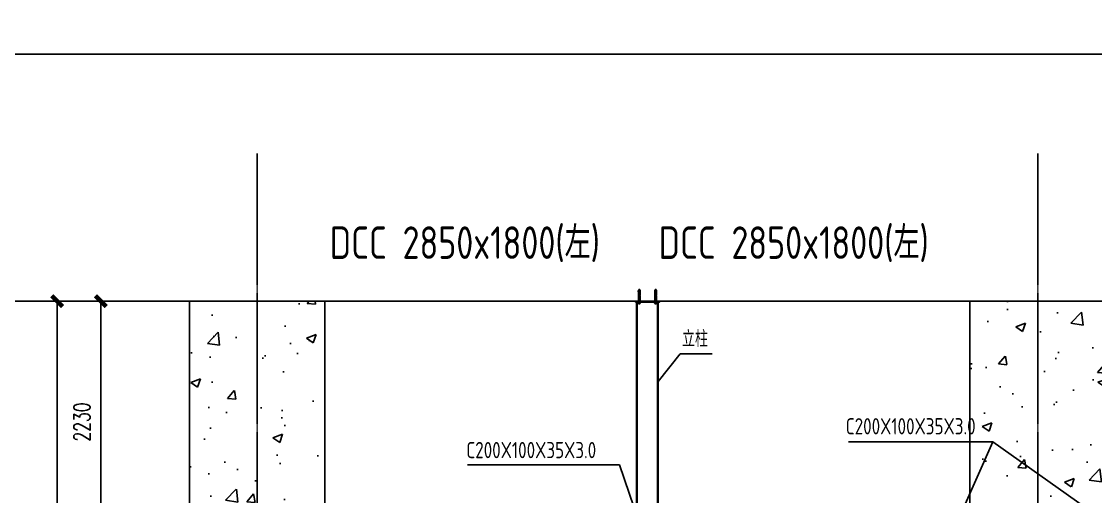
# Model space of a CAD drawing. Header units: millimetres. Extents: x -198529 to 244266, y -64 to 158464.
# Drawn here: x -175819 to -165913, y 111117 to 115501 of the extents above; entities that cross this region are included whole.
import ezdxf

# ---------------------------------------------------------------- set-up
doc = ezdxf.new("R2010")
doc.units = ezdxf.units.MM
doc.linetypes.add('ACAD_ISO10W100', pattern=[18.5, 12, -3, 0.5, -3])
doc.linetypes.add('HIDDEN2', pattern=[4.7625, 3.175, -1.5875])
for name, color, linetype in [('0-DCC-STRUC-T', 4, 'Continuous'), ('ANCHOR BOLTS', 4, 'Continuous'), ('COIL-BANK', 8, 'Continuous'), ('DCC-Size', 4, 'Continuous'), ('K-CEIL-DCC-RACK', 10, 'Continuous'), ('MITTELLINIEN', 3, 'ACAD_ISO10W100')]:
    doc.layers.add(name, color=color, linetype=linetype)
doc.styles.add('DIM_FONT', font='SIMPLEX', dxfattribs={"width": 0.7, "bigfont": 'GBCBIG'})
doc.styles.add('EDRI-COM', font='tssdeng.shx', dxfattribs={"width": 0.8, "bigfont": 'hztxt.shx'})
doc.styles.add('X-HL-CR-F1-EQP-02-01$0$EDRI-COM', font='tssdeng.shx', dxfattribs={"width": 0.8, "bigfont": 'hztxt.shx'})
doc.dimstyles.new('DIM-1', dxfattribs={"dimtxt": 150, "dimasz": 100, "dimexe": 100, "dimexo": 100, "dimgap": 100, "dimtad": 1, "dimdec": 0, "dimzin": 12, "dimdsep": 46, "dimtxsty": 'DIM_FONT', "dimblk": 'ARCHTICK', "dimcen": 2.5, "dimclrd": 256, "dimclre": 256, "dimclrt": 256, "dimadec": 0, "dimazin": 3, "dimtfac": 1, "dimtdec": 0, "dimtix": 1, "dimtmove": 2, "dimatfit": 3, "dimfxl": 1, "dimlwd": -1, "dimlwe": -1, "dimarcsym": 0})

# ---------------------------------------------------------------- blocks, each defined once
blk = doc.blocks.new('_ArchTick')
at = {"color": 0, "linetype": 'ByBlock', "const_width": 0.4}
blk.add_lwpolyline([(-0.5, -0.5), (0.5, 0.5)], dxfattribs=at)
blk = doc.blocks.new('*D203')
at = {"layer": '0-DCC-STRUC-T', "transparency": 16777216}
for p, q in [((-174995.8, 112920), (-175590.1, 112920)), ((-175490.1, 112920), (-175490.1, 106820)), ((-173935.7, 106820), (-175590.1, 106820))]:
    blk.add_line(p, q, dxfattribs=at)
at = {"layer": 'Defpoints', "color": 0, "transparency": 16777216}
for p in [(-174895.8, 112920), (-175490.1, 106820), (-173835.7, 106820)]:
    blk.add_point(p, dxfattribs=at)
at = {"layer": '0-DCC-STRUC-T', "transparency": 16777216, "xscale": 100, "yscale": 100, "zscale": 100}
for p, rotation in [((-175490.1, 112920), 90), ((-175490.1, 106820), 270)]:
    blk.add_blockref('_ArchTick', p, dxfattribs=dict(at, rotation=rotation))
at = {"layer": '0-DCC-STRUC-T', "transparency": 16777216, "insert": (-175665.1, 109870), "char_height": 150, "attachment_point": 5, "rotation": 90, "style": 'DIM_FONT'}
blk.add_mtext('6100', dxfattribs=at)
blk = doc.blocks.new('H10_40')
for p, q in [((-116.5, 5), (-118, 3.5)), ((-118, -3.5), (-118, 3.5)), ((-111.6, 4.1), (-117.4, 4.1)), ((-111.6, 5), (-116.5, 5)), ((-116.5, -5), (-116.5, 5)), ((-111.6, -7.2), (-111.6, 7.5)), ((-111.6, 7.5), (-108.8, 7.5)), ((-106.1, 2.9), (-106.1, 9.2)), ((-103.7, 2.6), (-102.6, 2.5)), ((-103.6, 8.8), (-102.6, 8.7)), ((-97.4, -1.8), (-97.4, 1.8)), ((-94.2, 7.9), (-94.2, 1.8)), ((-82.8, 1.4), (-79.4, 1.4)), ((-79.4, 7.3), (-72.6, 7.3)), ((-79.4, -1.4), (-79.4, 1.4)), ((-74, 1.6), (-74, 5.3)), ((-74, 5.3), (-72.6, 5.3)), ((-74, 1.6), (-72.6, 1.6)), ((-71.1, 7.9), (-72.6, 7.1)), ((-71.1, 7.7), (-72.6, 6.9)), ((-72.6, 5.3), (-72.6, 7.3)), ((-72.6, 7.2), (-72.3, 7.2)), ((-72.6, 6.9), (-70.1, 6.9)), ((-71.1, 4.4), (-72.6, 3.9)), ((-72.6, 3.3), (-72.6, 3.9)), ((-71.1, 3.7), (-72.6, 3.3)), ((-72.6, 3.3), (-70.1, 3.3)), ((-72.6, -7.2), (-72.6, 1.6)), ((-71.1, 7.9), (-70.1, 7.9)), ((-71.1, 7.7), (-71.1, 7.9)), ((-71.1, 7.7), (-70.1, 7.7)), ((-71.1, 4.4), (-70.1, 4.4)), ((-71.1, 3.7), (-71.1, 4.4)), ((-71.1, 3.7), (-70.1, 3.7)), ((-70.1, 6.9), (-70.1, 7.9)), ((-70.1, 7.2), (-64.5, 7.2)), ((-70.1, 3.3), (-70.1, 4.4)), ((-64.5, -7.2), (-64.5, 7.2)), ((-64.5, 6.2), (-58, 6.2)), ((-58, 7.2), (-40, 7.2)), ((-58, -7.2), (-58, 7.2)), ((-40, -7.2), (-40, 7.2)), ((-38.3, 7), (-40, 7)), ((-38.3, 7.2), (0, 7.2)), ((-38.3, 7.2), (-38.3, -7.2)), ((0, -12.5), (0, 12.5)), ((0, 12.5), (2.5, 12.5)), ((0, 0), (0, 0)), ((2.5, -12.5), (2.5, 12.5)), ((2.5, 9.8), (9.7, 9.8)), ((2.5, 4.9), (9.7, 4.9)), ((9.7, 9.8), (10.5, 8.5)), ((10.5, -8.5), (10.5, 8.5)), ((-116.5, -5), (-118, -3.5)), ((-111.6, -4.1), (-117.4, -4.1)), ((-111.6, -5), (-116.5, -5)), ((-111.6, -7.2), (-108.8, -7.2)), ((-106.1, -2.9), (-106.1, -9.2)), ((-103.7, -2.6), (-102.6, -2.5)), ((-103.6, -8.8), (-102.6, -8.7)), ((-94.2, -7.9), (-94.2, -1.8)), ((-82.8, -1.4), (-79.4, -1.4)), ((-79.4, -7.3), (-72.6, -7.3)), ((-72.6, -1.5), (-70.1, -1.5)), ((-72.6, -1.5), (-71.1, -1.7)), ((-72.6, -2.2), (-71.1, -2.5)), ((-72.6, -6), (-71.1, -6.8)), ((-72.6, -6), (-70.1, -6)), ((-72.6, -6.4), (-71.1, -7.2)), ((-72.6, -7.2), (-64.5, -7.2)), ((-71.1, -1.7), (-70.1, -1.7)), ((-71.1, -2.5), (-71.1, -1.7)), ((-71.1, -2.5), (-70.1, -2.5)), ((-71.1, -6.8), (-70.1, -6.8)), ((-71.1, -7.2), (-71.1, -6.8)), ((-71.1, -7.2), (-70.1, -7.2)), ((-70.1, -2.5), (-70.1, -1.5)), ((-70.1, -7.2), (-70.1, -6)), ((-64.5, -6.2), (-58, -6.2)), ((-58, -7.2), (-40, -7.2)), ((-38.3, -7), (-40, -7)), ((-38.3, -7.2), (0, -7.2)), ((0, -12.5), (2.5, -12.5)), ((2.5, -4.9), (9.7, -4.9)), ((2.5, -9.8), (9.7, -9.8)), ((9.7, -9.8), (10.5, -8.5))]:
    blk.add_line(p, q)
at = {"color": 1}
for p, q in [((-36.7, -7), (-36.7, 7)), ((-33.7, 7), (-36.7, 7)), ((-36.2, 5.5), (-36.2, 6.5)), ((-34.2, 6.5), (-36.2, 6.5)), ((-34.2, 5.5), (-36.2, 5.5)), ((-36.2, 1.1), (-36.2, 5.2)), ((-35.4, 5.2), (-36.2, 5.2)), ((-35.4, 1.1), (-36.2, 1.1)), ((-35.4, 3.7), (-35.4, 5.2)), ((-34.2, 3.7), (-35.4, 3.7)), ((-34.2, 2.7), (-35.4, 2.7)), ((-35.4, 1.1), (-35.4, 2.7)), ((-34.2, 1.8), (-35.1, 1.8)), ((-35.1, 1.8), (-35.1, -0.1)), ((-34.2, 5.5), (-34.2, 6.5)), ((-34.2, 2.7), (-34.2, 3.7)), ((-34.2, -1.1), (-34.2, 1.8)), ((-34, 7.2), (-33.9, 7.2)), ((-33.7, -7), (-33.7, 7)), ((-33.7, -7), (-36.7, -7)), ((-36.2, -1.1), (-36.2, -0.1)), ((-35.1, -0.1), (-36.2, -0.1)), ((-34.2, -1.1), (-36.2, -1.1)), ((-36.2, -2.3), (-36.2, -1.4)), ((-34.2, -1.4), (-36.2, -1.4)), ((-34.2, -2.3), (-36.2, -2.3)), ((-34.2, -2.6), (-36.2, -2.6)), ((-36.2, -3.5), (-36.2, -2.6)), ((-35.6, -3.5), (-36.2, -3.5)), ((-36.2, -6.5), (-36.2, -5.5)), ((-35.6, -5.5), (-36.2, -5.5)), ((-34.2, -6.5), (-36.2, -6.5)), ((-35.6, -5.5), (-35.6, -3.5)), ((-34.8, -3.5), (-34.2, -3.5)), ((-34.8, -5.5), (-34.8, -3.5)), ((-34.2, -5.5), (-34.8, -5.5)), ((-34.2, -2.3), (-34.2, -1.4)), ((-34.2, -3.5), (-34.2, -2.6)), ((-34.2, -6.5), (-34.2, -5.5))]:
    blk.add_line(p, q, dxfattribs=at)
for centre, radius, start, end in [((-108.8, -21.3), 28.8, 84.57411, 90), ((-81.1, 192.6), 185.2, 262.24093, 263.01899), ((-82.4, 192.6), 191.2, 262.88816, 263.61793), ((-81.1, 192.6), 185.2, 263.31699, 268.58991), ((-82.4, 192.6), 191.2, 263.93401, 269.89763), ((-81.1, 57.1), 49.8, 264.74836, 271.91847), ((6.2, 7.3), 4.3, 325.43491, 30), ((-5.7, 0), 16.2, 342.41205, 17.58795), ((-108.8, 21.5), 28.8, 270, 275.42589), ((-82.4, -192.6), 191.2, 96.38207, 97.11184), ((-81.1, -192.6), 185.2, 96.98101, 97.75907), ((-82.4, -192.6), 191.2, 90.10237, 96.06599), ((-81.1, -192.6), 185.2, 91.41009, 96.68301), ((-81.1, -57.1), 49.8, 88.08154, 95.25164), ((6.2, -7.3), 4.3, 330, 34.56509)]:
    blk.add_arc(centre, radius, start, end)
at = {"layer": 'MITTELLINIEN', "color": 8}
blk.add_line((-111.3, 0), (20.3, 0), dxfattribs=at)
at = {"color": 1}
blk.add_text('HSL M10/40', height=2, dxfattribs=at).set_placement((-31.6, -2.6))
blk = doc.blocks.new('化学锚栓连接板')
at = {"color": 0}
blk.add_lwpolyline([(68290, -117663.5), (68510, -117663.5), (68510, -117653.5), (68290, -117653.5)], close=True, dxfattribs=at)
at = {"layer": 'ANCHOR BOLTS', "xscale": -1, "rotation": 90}
blk.add_blockref('H10_40', (68324.5, -117663.5), dxfattribs=at)
at = {"layer": 'ANCHOR BOLTS', "rotation": 270}
blk.add_blockref('H10_40', (68475.5, -117663.5), dxfattribs=at)
blk = doc.blocks.new('H-方柱-200x8-X8')
for points in [[(-110, 4860.5), (110, 4860.5), (110, 4870.5), (-110, 4870.5)], [(-100, -1190), (100, -1190), (100, 4860.5), (-100, 4860.5)], [(-110, -1200), (110, -1200), (110, -1190), (-110, -1190)]]:
    blk.add_lwpolyline(points, close=True)
at = {"linetype": 'HIDDEN2', "ltscale": 0.1}
blk.add_lwpolyline([(-94, -1190), (94, -1190), (94, 4860.5), (-94, 4860.5)], close=True, dxfattribs=at)
blk = doc.blocks.new('*D170')
at = {"layer": '0-DCC-STRUC-T', "transparency": 16777216}
for p, q in [((-174199.9, 112920), (-175186.9, 112920)), ((-175086.9, 110690), (-175086.9, 112920)), ((-174499.9, 110690), (-175186.9, 110690))]:
    blk.add_line(p, q, dxfattribs=at)
at = {"layer": 'Defpoints', "color": 0, "transparency": 16777216}
for p in [(-175086.9, 112920), (-174099.9, 112920), (-174399.9, 110690)]:
    blk.add_point(p, dxfattribs=at)
at = {"layer": '0-DCC-STRUC-T', "transparency": 16777216, "xscale": 100, "yscale": 100, "zscale": 100}
for p, rotation in [((-175086.9, 112920), 90), ((-175086.9, 110690), 270)]:
    blk.add_blockref('_ArchTick', p, dxfattribs=dict(at, rotation=rotation))
at = {"layer": '0-DCC-STRUC-T', "transparency": 16777216, "insert": (-175261.9, 111805), "char_height": 150, "attachment_point": 5, "rotation": 90, "style": 'DIM_FONT'}
blk.add_mtext('2230', dxfattribs=at)

msp = doc.modelspace()

# ---------------------------------------------------------------- hatches: boundary and pattern name
at = {"transparency": 33554687}
h = msp.add_hatch(dxfattribs=at)
h.set_pattern_fill('AR-CONC', color=252, scale=5)
h.paths.add_polyline_path([(-174270.8, 106820), (-173020.8, 106820), (-173020.8, 112920), (-174270.8, 112920)])
h = msp.add_hatch(dxfattribs=at)
h.set_pattern_fill('AR-CONC', color=252, scale=5)
h.paths.add_polyline_path([(-167070.8, 106820), (-165820.8, 106820), (-165820.8, 112920), (-167070.8, 112920)])

# ---------------------------------------------------------------- linework, layer by layer
for points in [[(-178231.8, 127567), (-154619.2, 127567), (-154619.2, 115200), (-178231.8, 115200)], [(-178231.8, 115200), (-154597.3, 115200), (-154597.3, 102833), (-178231.8, 102833)]]:
    msp.add_lwpolyline(points, close=True)
at = {"layer": '0-DCC-STRUC-T'}
for p, q in [((-169745, 112435.4), (-169945.5, 112177.4)), ((-169745, 112435.4), (-169449.2, 112435.4)), ((-168191.9, 111620.6), (-166860.9, 111620.6)), ((-166860.9, 111620.6), (-167274.9, 110686)), ((-166860.9, 111620.6), (-165499.8, 110659.5)), ((-171705.4, 111408.9), (-170302.6, 111408.9)), ((-170302.6, 111408.9), (-170045.5, 110660))]:
    msp.add_line(p, q, dxfattribs=at)
at = {"layer": 'ANCHOR BOLTS', "linetype": 'ACAD_ISO10W100', "ltscale": 0.5}
for p, q in [((-173645.8, 114284), (-173645.8, 104617)), ((-173645.8, 114284), (-173645.8, 104617)), ((-166445.8, 114284), (-166445.8, 104617))]:
    msp.add_line(p, q, dxfattribs=at)
at = {"layer": 'COIL-BANK'}
msp.add_line((-197066.2, 112920), (-155537.8, 112920), dxfattribs=at)
for points in [[(-174270.8, 106820), (-173020.8, 106820), (-173020.8, 112920), (-174270.8, 112920)], [(-167070.8, 106820), (-165820.8, 106820), (-165820.8, 112920), (-167070.8, 112920)]]:
    msp.add_lwpolyline(points, close=True, dxfattribs=at)

# ---------------------------------------------------------------- block references
at = {"layer": 'K-CEIL-DCC-RACK'}
for name, p in [('化学锚栓连接板', (-238445.5, 230573.5)), ('H-方柱-200x8-X8', (-170045.5, 108049.5))]:
    msp.add_blockref(name, p, dxfattribs=at)

# ---------------------------------------------------------------- texts
at = {"layer": '0-DCC-STRUC-T', "style": 'EDRI-COM', "width": 0.8}
for s, p in [('立柱', (-169727.3, 112497.3)), ('C200X100X35X3.0', (-168216.4, 111690.6)), ('C200X100X35X3.0', (-171716.1, 111470.8))]:
    msp.add_text(s, height=150, dxfattribs=at).set_placement(p)
at = {"layer": 'DCC-Size', "style": 'X-HL-CR-F1-EQP-02-01$0$EDRI-COM', "width": 0.8}
for p in [(-172975.9, 113310.1), (-169942.8, 113310.1)]:
    msp.add_text('DCC 2850x1800(左)', height=300, dxfattribs=at).set_placement(p)

# ---------------------------------------------------------------- dimensions: what is measured, and where the dimension line sits
at = {"layer": '0-DCC-STRUC-T'}
for base, p1, p2, picture, middle in [((-175490.1, 106820), (-174895.8, 112920), (-173835.7, 106820), '*D203', (-175665.1, 109870)), ((-175086.9, 112920), (-174399.9, 110690), (-174099.9, 112920), '*D170', (-175261.9, 111805))]:
    dim = msp.add_linear_dim(base=base, p1=p1, p2=p2, angle=90, dimstyle='DIM-1', dxfattribs=at)
    dim.commit()
    dim.dimension.update_dxf_attribs({"geometry": picture, "text_midpoint": middle})

doc.saveas('drawing.dxf')
